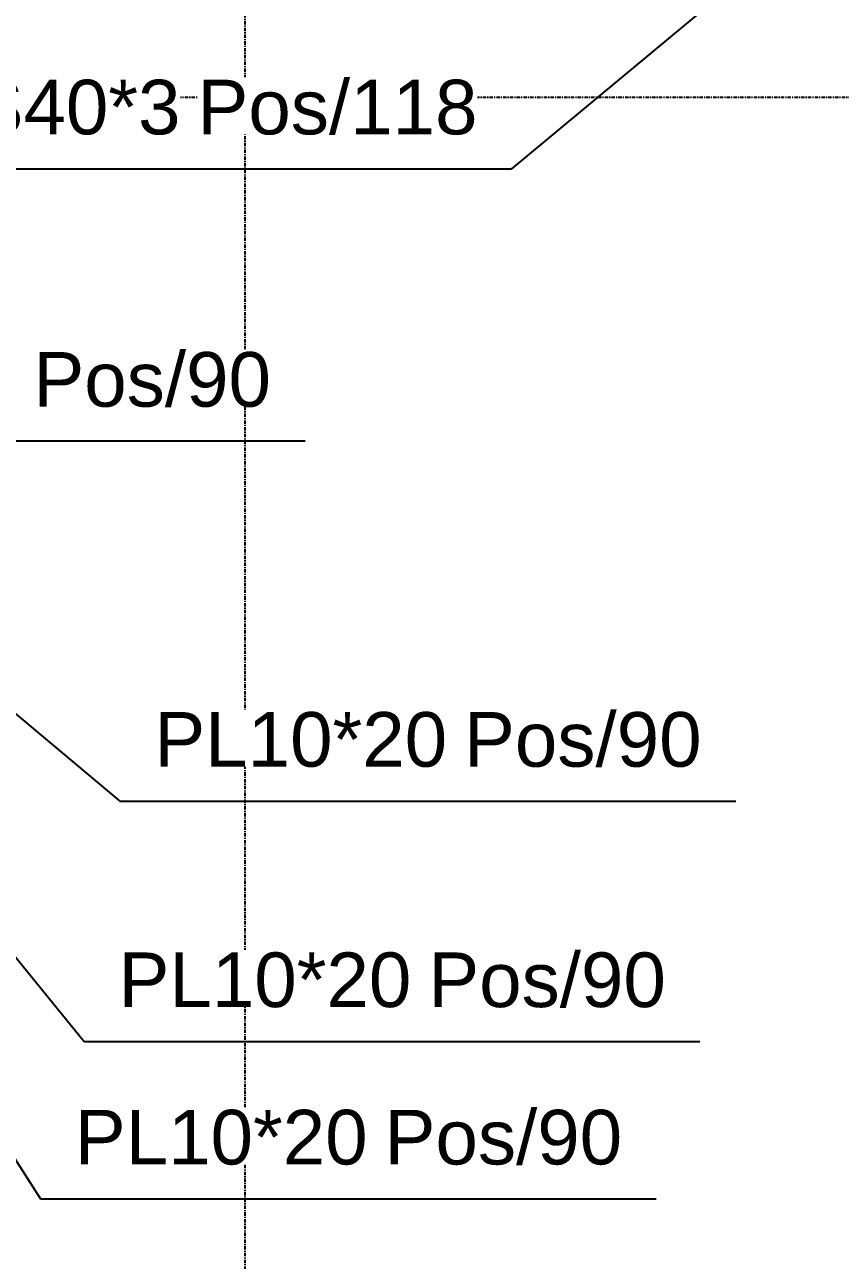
# Model space of a CAD drawing. Header units: millimetres. Extents: x -57554 to 16546, y 2142 to 98430.
# Drawn here: x -45112 to -44400, y 66070 to 67150 of the extents above; entities that cross this region are included whole.
import ezdxf

# ---------------------------------------------------------------- set-up
doc = ezdxf.new("R2010")
doc.units = ezdxf.units.MM
doc.linetypes.add('DXK_LINE_DOT3', pattern=[5.9187, 2.979, -0.9799, 0.9799, -0.9799])
doc.layers.add('S-Z2-A_TEXTUAL_ANNOTATION', color=7, linetype='Continuous')
doc.styles.add('Arial', font='ARIAL.TTF', dxfattribs={"height": 0.2})

msp = doc.modelspace()

# ---------------------------------------------------------------- linework, layer by layer
at = {"color": 1, "linetype": 'DXK_LINE_DOT3'}
for p, q in [((-44919.5, 61587.1), (-44919.5, 74087.1)), ((-52169.5, 67087.1), (-39169.5, 67087.1))]:
    msp.add_line(p, q, dxfattribs=at)
at = {"layer": 'S-Z2-A_TEXTUAL_ANNOTATION'}
for p, q in [((-44253.8, 67384.5), (-44686.8, 67024.5)), ((-45280.5, 67024.5), (-44686.8, 67024.5)), ((-45659.2, 66997.8), (-45060.3, 66261.4)), ((-45405.4, 66786.4), (-44867.3, 66786.4)), ((-45029, 66471.6), (-44490.9, 66471.6)), ((-45060.3, 66261.4), (-44522.2, 66261.4)), ((-45098.5, 66123.8), (-44560.4, 66123.8))]:
    msp.add_line(p, q, dxfattribs=at)

# ---------------------------------------------------------------- wipeouts: each hides what was drawn before it
for points in [[(-44520.9, 66501.6), (-44520.9, 66551.6), (-44728.4, 66551.6), (-44728.4, 66501.6)], [(-44552.2, 66291.4), (-44552.2, 66341.4), (-44759.6, 66341.4), (-44759.6, 66291.4)], [(-44590.4, 66153.8), (-44590.4, 66203.8), (-44797.8, 66203.8), (-44797.8, 66153.8)]]:
    msp.add_wipeout(points).dxf.layer = 'S-Z2-A_TEXTUAL_ANNOTATION'

# ---------------------------------------------------------------- next in the draw order: texts
at = {"layer": 'S-Z2-A_TEXTUAL_ANNOTATION', "style": 'Arial'}
for p in [(-44728.4, 66501.6), (-44759.6, 66291.4), (-44797.8, 66153.8)]:
    msp.add_text('Pos/90', height=47.75, dxfattribs=at).set_placement(p)

# ---------------------------------------------------------------- next in the draw order: wipeouts: each hides what was drawn before it
for points in [[(-44976.3, 67054.5), (-44976.3, 67104.5), (-45250.5, 67104.5), (-45250.5, 67054.5)], [(-44716.8, 67054.5), (-44716.8, 67104.5), (-44961.3, 67104.5), (-44961.3, 67054.5)], [(-44897.3, 66816.4), (-44897.3, 66866.4), (-45104.7, 66866.4), (-45104.7, 66816.4)], [(-44743.4, 66501.6), (-44743.4, 66551.6), (-44999, 66551.6), (-44999, 66501.6)], [(-44774.6, 66291.4), (-44774.6, 66341.4), (-45030.3, 66341.4), (-45030.3, 66291.4)], [(-44812.8, 66153.8), (-44812.8, 66203.8), (-45068.5, 66203.8), (-45068.5, 66153.8)]]:
    msp.add_wipeout(points).dxf.layer = 'S-Z2-A_TEXTUAL_ANNOTATION'

# ---------------------------------------------------------------- next in the draw order: linework, layer by layer
at = {"layer": 'S-Z2-A_TEXTUAL_ANNOTATION'}
for q in [(-45029, 66471.6), (-45098.5, 66123.8)]:
    msp.add_line((-45659.2, 66997.8), q, dxfattribs=at)

# ---------------------------------------------------------------- next in the draw order: texts
at = {"layer": 'S-Z2-A_TEXTUAL_ANNOTATION', "style": 'Arial'}
for s, p in [('SHS40*3', (-45250.5, 67054.5)), ('Pos/118', (-44961.3, 67054.5)), ('Pos/90', (-45104.7, 66816.4)), ('PL10*20', (-44999, 66501.6)), ('PL10*20', (-45030.3, 66291.4)), ('PL10*20', (-45068.5, 66153.8))]:
    msp.add_text(s, height=47.75, dxfattribs=at).set_placement(p)

doc.saveas('drawing.dxf')
